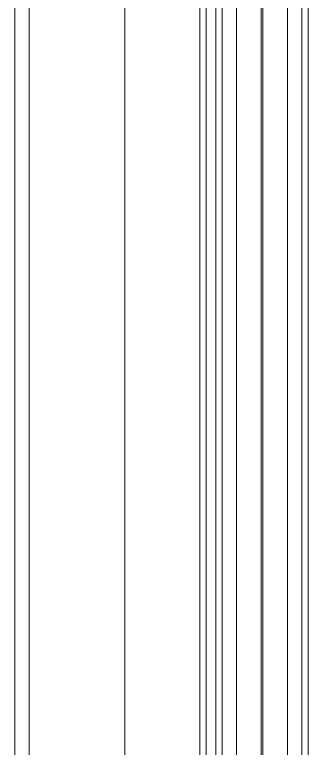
# Model space of a CAD drawing. Header units: millimetres. Extents: x -5 to 111, y -3 to 86.
# Drawn here: x 17.36 to 17.452, y 48.3852 to 48.6155 of the extents above; entities that cross this region are included whole.
import ezdxf

# ---------------------------------------------------------------- set-up
doc = ezdxf.new("R2010")
doc.units = ezdxf.units.MM
doc.layers.add('A1I6----E-', color=3, linetype='Continuous', lineweight=25)

# ---------------------------------------------------------------- blocks, each defined once
blk = doc.blocks.new('Gruppe-410')
at = {"layer": 'A1I6----E-', "linetype": 'Continuous', "lineweight": 9}
for p, q in [((-33.34845, 6.6164), (-33.34845, 5.6214)), ((-33.35045, 6.5594), (-33.35045, 5.6214)), ((-33.37745, 5.62112), (-33.37745, 6.5564)), ((-33.37545, 5.6214), (-33.37545, 6.5564))]:
    blk.add_line(p, q, dxfattribs=at)
for points in [[(-33.37095, 6.5539), (-33.37095, 5.6239), (-33.3632, 5.6239), (-33.3632, 6.5539)], [(-33.35495, 6.5539), (-33.3627, 6.5539), (-33.3627, 5.6239), (-33.35495, 5.6239)]]:
    blk.add_lwpolyline(points, close=True, dxfattribs=at)
blk = doc.blocks.new('Gruppe-411')
at = {"layer": 'A1I6----E-', "linetype": 'Continuous', "lineweight": 9}
for p, q in [((-33.38045, 5.61685), (-33.38045, 6.5564)), ((-33.38245, 5.6114), (-33.38245, 6.5544))]:
    blk.add_line(p, q, dxfattribs=at)
blk = doc.blocks.new('Gruppe-414')
at = {"layer": 'A1I6----E-', "linetype": 'Continuous', "lineweight": 9}
for p, q in [((-33.44045, 6.5564), (-33.44045, 4.2814)), ((-33.43595, 6.5564), (-33.43595, 5.5814)), ((-33.40595, 5.61128), (-33.40595, 6.5564))]:
    blk.add_line(p, q, dxfattribs=at)
blk = doc.blocks.new('Gruppe-415')
at = {"layer": 'A1I6----E-'}
for name in ['Gruppe-410', 'Gruppe-411', 'Gruppe-414']:
    blk.add_blockref(name, (0, 0), dxfattribs=at)

msp = doc.modelspace()

# ---------------------------------------------------------------- block references
at = {"layer": 'A1I6----E-'}
msp.add_blockref('Gruppe-415', (50.80045, 42.5436), dxfattribs=at)

doc.saveas('drawing.dxf')
